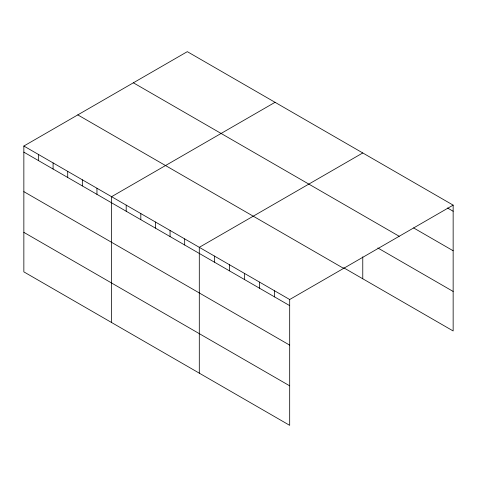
<?xml version="1.0" encoding="UTF-8"?>
<svg xmlns="http://www.w3.org/2000/svg" width="477" height="477" viewBox="0 0 477 477"><rect width="100%" height="100%" fill="white"/><g stroke="black" fill="none" stroke-linecap="round" stroke-linejoin="round"><path stroke-width="0.72" d="M23.85 146.04L289.682 299.514L289.682 425.341L23.85 271.866L23.85 146.04L187.318 51.659L453.15 205.134L453.15 330.96L343.696 267.77M275.044 102.311L111.576 196.685L111.576 322.512M362.77 152.956L199.297 247.33L199.297 373.157M289.682 299.514L453.15 205.134M447.504 207.984L453.15 211.245M413.607 227.923L453.15 250.753M133.375 82.807L399.207 236.282M377.832 247.968L453.15 291.453M77.793 114.891L343.625 268.372M23.85 152.151L289.682 305.626M23.85 191.653L289.682 345.133M23.85 232.359L289.682 385.833M362.77 256.829L362.77 278.777M274.615 290.815L274.615 296.927M259.554 282.122L259.554 288.233M244.492 273.422L244.492 279.534M229.425 264.729L229.425 270.835M214.364 256.03L214.364 262.141M184.677 238.894L184.677 244.999M170.056 230.451L170.056 236.562M155.436 222.008L155.436 228.119M140.816 213.571L140.816 219.676M126.196 205.128L126.196 211.239M96.956 188.242L96.956 194.354M82.33 179.805L82.33 185.911M67.71 171.362L67.71 177.474M53.09 162.919L53.09 169.031M38.47 154.482L38.47 160.588"/></g></svg>
